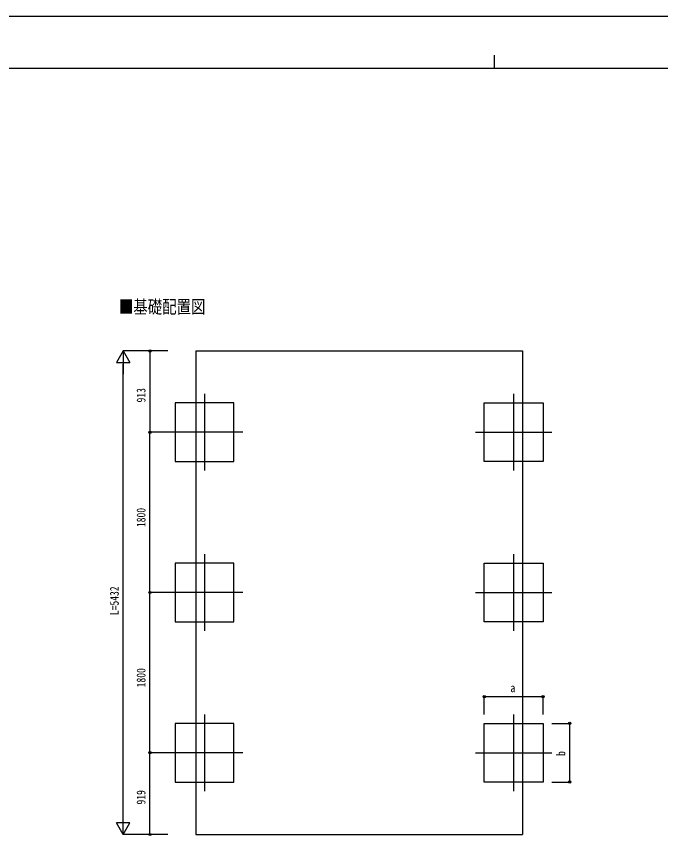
# Model space of a CAD drawing. Units: millimetres, scale not verified. Extents: x -12615 to 12615, y -8910 to 8910.
# Drawn here: x -5380 to 1854, y -335 to 8910 of the extents above; entities that cross this region are included whole.
import ezdxf
from ezdxf.enums import TextEntityAlignment as Align

# ---------------------------------------------------------------- set-up
doc = ezdxf.new("R2010")
doc.units = ezdxf.units.MM
doc.header["$LTSCALE"] = 40
for name, color, linetype in [('0-2_USER1', 3, 'Continuous'), ('0-3_YKK_12', 2, 'Continuous'), ('0-5_YKK_A1', 4, 'Continuous'), ('0-6_YKK_D', 6, 'Continuous'), ('0-7_YKK_ZWAK', 7, 'Continuous')]:
    doc.layers.add(name, color=color, linetype=linetype)
doc.styles.add('ＭＳ ゴシック', font='')
doc.styles.get('ＭＳ ゴシック').set_extended_font_data('MS Gothic')

msp = doc.modelspace()

# ---------------------------------------------------------------- linework, layer by layer
at = {"layer": '0-3_YKK_12'}
for p, q in [((-3268.86, 4670.31), (-3268.86, 3810.31)), ((204.14, 4670.31), (204.14, 3810.31)), ((-2838.86, 4240.31), (-3698.86, 4240.31)), ((-225.86, 4240.31), (634.14, 4240.31)), ((-3268.86, 2870.31), (-3268.86, 2010.31)), ((204.14, 2870.31), (204.14, 2010.31)), ((-2838.86, 2440.31), (-3698.86, 2440.31)), ((-225.86, 2440.31), (634.14, 2440.31)), ((-3268.86, 1070.31), (-3268.86, 210.31)), ((204.14, 1070.31), (204.14, 210.31)), ((-2838.86, 640.31), (-3698.86, 640.31)), ((-225.86, 640.31), (634.14, 640.31))]:
    msp.add_line(p, q, dxfattribs=at)
at = {"layer": '0-5_YKK_A1'}
for p, q in [((-3367.36, 5153.49), (-3367.36, -278.29)), ((-3367.36, -278.29), (302.64, -278.29))]:
    msp.add_line(p, q, dxfattribs=at)
msp.add_lwpolyline([(-3367.36, 5153.49), (302.64, 5153.49), (302.64, -278.29)], dxfattribs=at)
for points in [[(-2938.86, 3910.31), (-2938.86, 4570.31), (-3598.86, 4570.31), (-3598.86, 3910.31)], [(-125.86, 3910.31), (-125.86, 4570.31), (534.14, 4570.31), (534.14, 3910.31)], [(-2938.86, 2110.31), (-2938.86, 2770.31), (-3598.86, 2770.31), (-3598.86, 2110.31)], [(-125.86, 2110.31), (-125.86, 2770.31), (534.14, 2770.31), (534.14, 2110.31)], [(-2938.86, 310.31), (-2938.86, 970.31), (-3598.86, 970.31), (-3598.86, 310.31)], [(-125.86, 310.31), (-125.86, 970.31), (534.14, 970.31), (534.14, 310.31)]]:
    msp.add_lwpolyline(points, close=True, dxfattribs=at)
at = {"layer": '0-6_YKK_D'}
for p, q in [((-4181.86, 5153.49), (-4256.86, 5023.59)), ((-3681.86, 5153.49), (-4182.86, 5153.49)), ((-4181.86, 5153.49), (-4106.86, 5023.59)), ((-4181.86, 5153.49), (-4181.86, 4893.68)), ((-3681.86, 5153.49), (-3882.86, 5153.49)), ((-3881.86, 5153.49), (-3881.86, 4240.31)), ((-4256.86, 5023.59), (-4106.86, 5023.59)), ((-4181.86, -128.42), (-4181.86, 5003.49)), ((-3681.86, 4240.31), (-3882.86, 4240.31)), ((-3681.86, 4240.31), (-3882.86, 4240.31)), ((-3881.86, 2440.31), (-3881.86, 4240.31)), ((-3681.86, 2440.31), (-3882.86, 2440.31)), ((-3681.86, 2440.31), (-3882.86, 2440.31)), ((-3881.86, 640.31), (-3881.86, 2440.31)), ((-125.86, 1070.31), (-125.86, 1271.31)), ((-125.86, 1270.31), (534.14, 1270.31)), ((534.14, 1070.31), (534.14, 1271.31)), ((634.14, 970.31), (835.14, 970.31)), ((834.14, 310.31), (834.14, 970.31)), ((-3681.86, 640.31), (-3882.86, 640.31)), ((-3681.86, 640.31), (-3882.86, 640.31)), ((-3881.86, -278.42), (-3881.86, 640.31)), ((634.14, 310.31), (835.14, 310.31)), ((-4181.86, -278.42), (-4181.86, -18.61)), ((-4181.86, -278.42), (-4256.86, -148.51)), ((-4106.86, -148.51), (-4256.86, -148.51)), ((-4181.86, -278.42), (-4106.86, -148.51)), ((-3681.86, -278.42), (-4182.86, -278.42)), ((-3681.86, -278.42), (-3882.86, -278.42))]:
    msp.add_line(p, q, dxfattribs=at)
for centre in [(-3881.86, 5153.49), (-3881.86, 4240.31), (-3881.86, 4240.31), (-3881.86, 2440.31), (-3881.86, 2440.31), (-125.86, 1270.31), (534.14, 1270.31), (834.14, 970.31), (-3881.86, 640.31), (-3881.86, 640.31), (834.14, 310.31), (-3881.86, -278.42)]:
    msp.add_circle(centre, 12.75, dxfattribs=at)
at = {"layer": '0-7_YKK_ZWAK'}
for p, q in [((-14.94, 8475), (-14.94, 8325)), ((11685.06, 8325), (-11714.94, 8325))]:
    msp.add_line(p, q, dxfattribs=at)
msp.add_lwpolyline([(-12615, -8910), (12615, -8910), (12615, 8910), (-12615, 8910)], close=True, dxfattribs=at)

# ---------------------------------------------------------------- texts
at = {"layer": '0-2_USER1', "style": 'ＭＳ ゴシック', "width": 0.8}
msp.add_text('■基礎配置図', height=148.5, dxfattribs=at).set_placement((-4229.86, 5530.53), align=Align.BOTTOM_LEFT)
at = {"layer": '0-6_YKK_D', "style": 'ＭＳ ゴシック', "width": 0.8}
for s, p in [('913', (-3901.86, 4574.5)), ('1800', (-3901.86, 3174.71)), ('L=5432', (-4201.86, 2185.54)), ('1800', (-3901.86, 1374.71)), ('b', (814.14, 604.31)), ('919', (-3901.86, 58.55))]:
    msp.add_text(s, height=98.97, rotation=90, dxfattribs=at).set_placement(p, align=Align.BOTTOM_LEFT)
msp.add_text('a', height=98.97, dxfattribs=at).set_placement((168.14, 1290.31), align=Align.BOTTOM_LEFT)

doc.saveas('drawing.dxf')
